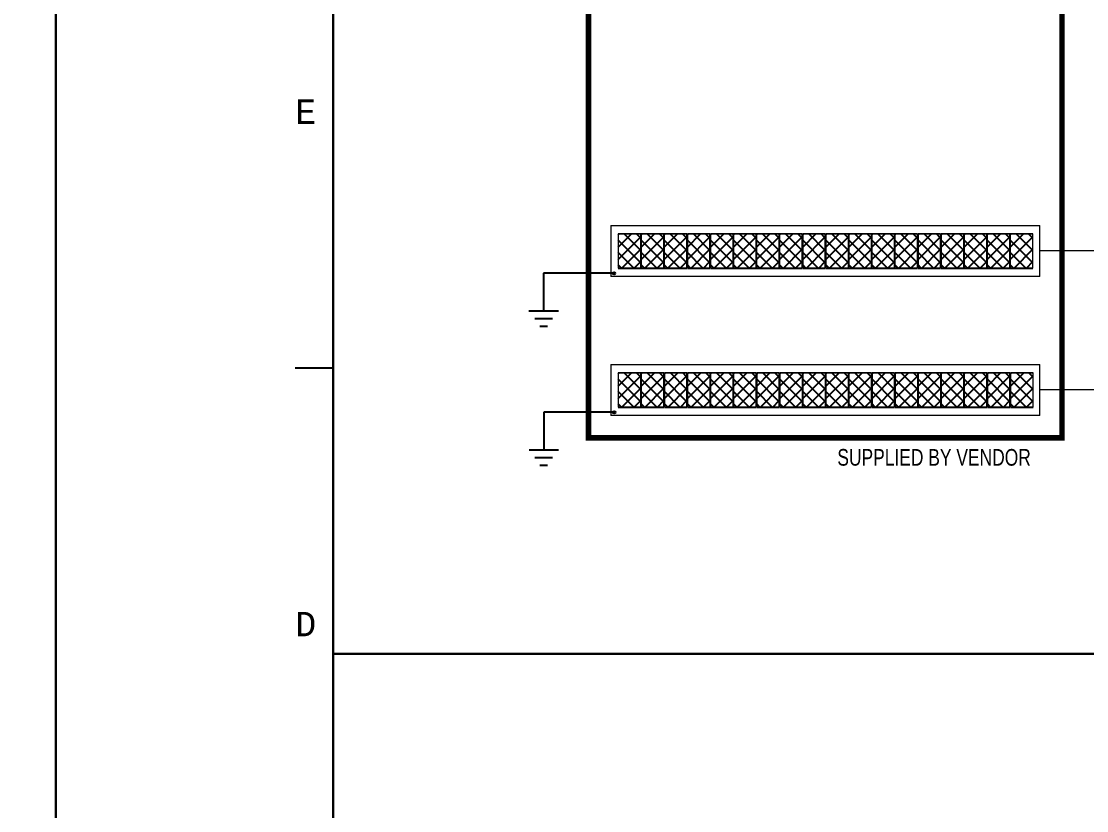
# Model space of a CAD drawing. Header units: feet. Extents: x 1 to 168002, y -59383 to 29717.
# Drawn here: x 83689 to 93295, y -14206 to -7095 of the extents above; entities that cross this region are included whole.
import ezdxf
from ezdxf.enums import TextEntityAlignment as Align

# ---------------------------------------------------------------- set-up
doc = ezdxf.new("R2010")
doc.units = ezdxf.units.FT
doc.header["$LTSCALE"] = 50
doc.header["$MEASUREMENT"] = 0
doc.linetypes.add('CONTINU', pattern=[0])
doc.linetypes.add('PHANTOMX2', pattern=[5, 2.5, -0.5, 0.5, -0.5, 0.5, -0.5])
doc.layers.get('0').update_dxf_attribs({"linetype": 'CONTINUOUS'})
doc.layers.add('Border', color=7, linetype='CONTINUOUS', lineweight=0)
doc.layers.add('치수선', color=7, linetype='CONTINUOUS', lineweight=20)
doc.layers.add('E-Text-1', color=2, linetype='CONTINUOUS')
doc.layers.add('TEXT', color=7, linetype='CONTINUOUS')
doc.styles.add('TB-1$0$MONOTXT', font='monotxt_.ttf')
doc.styles.add('돋움', font='')
doc.styles.get('돋움').set_extended_font_data('Dotum')

# ---------------------------------------------------------------- blocks, each defined once
blk = doc.blocks.new('FORMAT')
at = {"layer": 'Border', "color": 0, "linetype": 'Continuous', "lineweight": 25}
for p, q in [((2499.6, 28700), (2499.6, 1000)), ((2156.1, 19466.7), (2499.6, 19466.7))]:
    blk.add_line(p, q, dxfattribs=at)
blk.add_lwpolyline([(0, 0), (0, 29700), (42000, 29700), (42000, 0)], close=True, dxfattribs=at)
at = {"layer": 'Border', "color": 0, "linetype": 'Continuous', "lineweight": 25, "style": 'TB-1$0$MONOTXT'}
for s, p in [('E', (2156.1, 21775)), ('D', (2156.1, 17158.3))]:
    blk.add_text(s, height=220.2, dxfattribs=at).set_placement(p, align=Align.MIDDLE_LEFT)
blk = doc.blocks.new('TITLE')
at = {"xscale": 0.01, "yscale": 0.01, "zscale": 0.01}
blk.add_blockref('FORMAT', (0, 0), dxfattribs=at)

msp = doc.modelspace()

# ---------------------------------------------------------------- hatches: boundary and pattern name
at = {"lineweight": 20}
for points in [[(89044, -9364.5, 1), (89022.5, -9364.5, 1)], [(89045, -10616.9, 1), (89023.5, -10616.9, 1)]]:
    msp.add_hatch(color=256, dxfattribs=at).paths.add_polyline_path(points)

# ---------------------------------------------------------------- linework, layer by layer
for p, q in [((89003.3, -8933.7, 0.1), (92871.5, -8933.7, 0.1)), ((89003.3, -8933.7, 0.1), (89003.3, -9394.5, 0.1)), ((92871.5, -9394.5, 0.1), (92871.5, -8933.7, 0.1)), ((92871.5, -9394.5, 0.1), (89003.3, -9394.5, 0.1)), ((89004.2, -10186.1, 0.1), (92872.5, -10186.1, 0.1)), ((89004.2, -10186.1, 0.1), (89004.2, -10646.9, 0.1)), ((92872.5, -10646.9, 0.1), (92872.5, -10186.1, 0.1)), ((92872.5, -10646.9, 0.1), (89004.2, -10646.9, 0.1))]:
    msp.add_line(p, q, dxfattribs=at)
at = {"color": 2, "lineweight": 20}
for p, q in [((89070.2, -9009.1, 0.1), (89274, -9009.1, 0.1)), ((89278.2, -9009.1, 0.1), (89482, -9009.1, 0.1)), ((89486.1, -9009.1, 0.1), (89690, -9009.1, 0.1)), ((89694.1, -9009.1, 0.1), (89898, -9009.1, 0.1)), ((89902.1, -9009.1, 0.1), (90105.9, -9009.1, 0.1)), ((90110.1, -9009.1, 0.1), (90313.9, -9009.1, 0.1)), ((90318.1, -9009.1, 0.1), (90521.9, -9009.1, 0.1)), ((90526.1, -9009.1, 0.1), (90729.9, -9009.1, 0.1)), ((90734.1, -9009.1, 0.1), (90937.9, -9009.1, 0.1)), ((90942.1, -9009.1, 0.1), (91145.9, -9009.1, 0.1)), ((91150.1, -9009.1, 0.1), (91353.9, -9009.1, 0.1)), ((91358.1, -9009.1, 0.1), (91561.9, -9009.1, 0.1)), ((91566.1, -9009.1, 0.1), (91769.9, -9009.1, 0.1)), ((91774.1, -9009.1, 0.1), (91977.9, -9009.1, 0.1)), ((91982.1, -9009.1, 0.1), (92185.9, -9009.1, 0.1)), ((92190.1, -9009.1, 0.1), (92393.9, -9009.1, 0.1)), ((92398.1, -9009.1, 0.1), (92601.9, -9009.1, 0.1)), ((92606.1, -9009.1, 0.1), (92809.9, -9009.1, 0.1)), ((89071.1, -10261.6, 0.1), (89274.9, -10261.6, 0.1)), ((89279.1, -10261.6, 0.1), (89482.9, -10261.6, 0.1)), ((89487.1, -10261.6, 0.1), (89690.9, -10261.6, 0.1)), ((89695.1, -10261.6, 0.1), (89898.9, -10261.6, 0.1)), ((89903.1, -10261.6, 0.1), (90106.9, -10261.6, 0.1)), ((90111.1, -10261.6, 0.1), (90314.9, -10261.6, 0.1)), ((90319.1, -10261.6, 0.1), (90522.9, -10261.6, 0.1)), ((90527.1, -10261.6, 0.1), (90730.9, -10261.6, 0.1)), ((90735.1, -10261.6, 0.1), (90938.9, -10261.6, 0.1)), ((90943.1, -10261.6, 0.1), (91146.9, -10261.6, 0.1)), ((91151.1, -10261.6, 0.1), (91354.9, -10261.6, 0.1)), ((91359.1, -10261.6, 0.1), (91562.9, -10261.6, 0.1)), ((91567.1, -10261.6, 0.1), (91770.9, -10261.6, 0.1)), ((91775, -10261.6, 0.1), (91978.9, -10261.6, 0.1)), ((91983, -10261.6, 0.1), (92186.9, -10261.6, 0.1)), ((92191, -10261.6, 0.1), (92394.8, -10261.6, 0.1)), ((92399, -10261.6, 0.1), (92602.8, -10261.6, 0.1)), ((92607, -10261.6, 0.1), (92810.8, -10261.6, 0.1))]:
    msp.add_line(p, q, dxfattribs=at)
at = {"color": 1}
for p, q in [((89070.2, -9129.1, 0.1), (89190.1, -9009.1, 0.1)), ((89070.2, -9018.1, 0.1), (89079.1, -9009.1, 0.1)), ((89274, -9158.8, 0.1), (89124.3, -9009.1, 0.1)), ((89274, -9047.9, 0.1), (89235.2, -9009.1, 0.1)), ((89278.2, -9129.1, 0.1), (89398.1, -9009.1, 0.1)), ((89278.2, -9018.1, 0.1), (89287.1, -9009.1, 0.1)), ((89278.2, -9018.1, 0.1), (89287.1, -9009.1, 0.1)), ((89482, -9158.8, 0.1), (89332.3, -9009.1, 0.1)), ((89482, -9047.9, 0.1), (89443.2, -9009.1, 0.1)), ((89486.1, -9129.1, 0.1), (89606.1, -9009.1, 0.1)), ((89486.1, -9018.1, 0.1), (89495.1, -9009.1, 0.1)), ((89690, -9158.8, 0.1), (89540.3, -9009.1, 0.1)), ((89690, -9047.9, 0.1), (89651.2, -9009.1, 0.1)), ((89694.1, -9129.1, 0.1), (89814.1, -9009.1, 0.1)), ((89694.1, -9018.1, 0.1), (89703.1, -9009.1, 0.1)), ((89898, -9158.8, 0.1), (89748.3, -9009.1, 0.1)), ((89898, -9047.9, 0.1), (89859.2, -9009.1, 0.1)), ((89902.1, -9129.1, 0.1), (90022.1, -9009.1, 0.1)), ((89902.1, -9018.1, 0.1), (89911.1, -9009.1, 0.1)), ((90105.9, -9158.8, 0.1), (89956.3, -9009.1, 0.1)), ((90105.9, -9047.9, 0.1), (90067.2, -9009.1, 0.1)), ((90110.1, -9129.1, 0.1), (90230.1, -9009.1, 0.1)), ((90110.1, -9018.1, 0.1), (90119.1, -9009.1, 0.1)), ((90313.9, -9158.8, 0.1), (90164.2, -9009.1, 0.1)), ((90313.9, -9047.9, 0.1), (90275.2, -9009.1, 0.1)), ((90318.1, -9129.1, 0.1), (90438.1, -9009.1, 0.1)), ((90318.1, -9018.1, 0.1), (90327.1, -9009.1, 0.1)), ((90521.9, -9158.8, 0.1), (90372.2, -9009.1, 0.1)), ((90521.9, -9047.9, 0.1), (90483.2, -9009.1, 0.1)), ((90526.1, -9129.1, 0.1), (90646, -9009.1, 0.1)), ((90526.1, -9018.1, 0.1), (90535.1, -9009.1, 0.1)), ((90729.9, -9158.8, 0.1), (90580.2, -9009.1, 0.1)), ((90729.9, -9047.9, 0.1), (90691.2, -9009.1, 0.1)), ((90734.1, -9129.1, 0.1), (90854, -9009.1, 0.1)), ((90734.1, -9018.1, 0.1), (90743.1, -9009.1, 0.1)), ((90937.9, -9158.8, 0.1), (90788.2, -9009.1, 0.1)), ((90937.9, -9047.9, 0.1), (90899.2, -9009.1, 0.1)), ((90942.1, -9129.1, 0.1), (91062, -9009.1, 0.1)), ((90942.1, -9018.1, 0.1), (90951.1, -9009.1, 0.1)), ((91145.9, -9158.8, 0.1), (90996.2, -9009.1, 0.1)), ((91145.9, -9047.9, 0.1), (91107.2, -9009.1, 0.1)), ((91150.1, -9129.1, 0.1), (91270, -9009.1, 0.1)), ((91150.1, -9018.1, 0.1), (91159.1, -9009.1, 0.1)), ((91353.9, -9158.8, 0.1), (91204.2, -9009.1, 0.1)), ((91353.9, -9047.9, 0.1), (91315.2, -9009.1, 0.1)), ((91358.1, -9129.1, 0.1), (91478, -9009.1, 0.1)), ((91358.1, -9018.1, 0.1), (91367.1, -9009.1, 0.1)), ((91561.9, -9158.8, 0.1), (91412.2, -9009.1, 0.1)), ((91561.9, -9047.9, 0.1), (91523.2, -9009.1, 0.1)), ((91566.1, -9129.1, 0.1), (91686, -9009.1, 0.1)), ((91566.1, -9018.1, 0.1), (91575.1, -9009.1, 0.1)), ((91769.9, -9158.8, 0.1), (91620.2, -9009.1, 0.1)), ((91769.9, -9047.9, 0.1), (91731.2, -9009.1, 0.1)), ((91774.1, -9129.1, 0.1), (91894, -9009.1, 0.1)), ((91774.1, -9018.1, 0.1), (91783, -9009.1, 0.1)), ((91977.9, -9158.8, 0.1), (91828.2, -9009.1, 0.1)), ((91977.9, -9047.9, 0.1), (91939.2, -9009.1, 0.1)), ((91982.1, -9129.1, 0.1), (92102, -9009.1, 0.1)), ((91982.1, -9018.1, 0.1), (91991, -9009.1, 0.1)), ((92185.9, -9158.8, 0.1), (92036.2, -9009.1, 0.1)), ((92185.9, -9047.9, 0.1), (92147.2, -9009.1, 0.1)), ((92190.1, -9129.1, 0.1), (92310, -9009.1, 0.1)), ((92190.1, -9018.1, 0.1), (92199, -9009.1, 0.1)), ((92393.9, -9158.8, 0.1), (92244.2, -9009.1, 0.1)), ((92393.9, -9047.9, 0.1), (92355.2, -9009.1, 0.1)), ((92398.1, -9129.1, 0.1), (92518, -9009.1, 0.1)), ((92398.1, -9018.1, 0.1), (92407, -9009.1, 0.1)), ((92601.9, -9158.8, 0.1), (92452.2, -9009.1, 0.1)), ((92601.9, -9047.9, 0.1), (92563.2, -9009.1, 0.1)), ((92606.1, -9129.1, 0.1), (92726, -9009.1, 0.1)), ((92606.1, -9018.1, 0.1), (92615, -9009.1, 0.1)), ((92809.9, -9158.8, 0.1), (92660.2, -9009.1, 0.1)), ((92809.9, -9047.9, 0.1), (92771.2, -9009.1, 0.1)), ((89070.2, -9240, 0.1), (89274, -9036.2, 0.1)), ((89274, -9269.8, 0.1), (89070.2, -9066, 0.1)), ((89278.2, -9240, 0.1), (89482, -9036.2, 0.1)), ((89482, -9269.8, 0.1), (89278.2, -9066, 0.1)), ((89486.1, -9240, 0.1), (89690, -9036.2, 0.1)), ((89690, -9269.8, 0.1), (89486.1, -9066, 0.1)), ((89694.1, -9240, 0.1), (89898, -9036.2, 0.1)), ((89898, -9269.8, 0.1), (89694.1, -9066, 0.1)), ((89902.1, -9240, 0.1), (90105.9, -9036.2, 0.1)), ((90105.9, -9269.8, 0.1), (89902.1, -9066, 0.1)), ((90110.1, -9240, 0.1), (90313.9, -9036.2, 0.1)), ((90313.9, -9269.8, 0.1), (90110.1, -9066, 0.1)), ((90318.1, -9240, 0.1), (90521.9, -9036.2, 0.1)), ((90521.9, -9269.8, 0.1), (90318.1, -9066, 0.1)), ((90526.1, -9240, 0.1), (90729.9, -9036.2, 0.1)), ((90729.9, -9269.8, 0.1), (90526.1, -9066, 0.1)), ((90734.1, -9240, 0.1), (90937.9, -9036.2, 0.1)), ((90937.9, -9269.8, 0.1), (90734.1, -9066, 0.1)), ((90942.1, -9240, 0.1), (91145.9, -9036.2, 0.1)), ((91145.9, -9269.8, 0.1), (90942.1, -9066, 0.1)), ((91150.1, -9240, 0.1), (91353.9, -9036.2, 0.1)), ((91353.9, -9269.8, 0.1), (91150.1, -9066, 0.1)), ((91358.1, -9240, 0.1), (91561.9, -9036.2, 0.1)), ((91561.9, -9269.8, 0.1), (91358.1, -9066, 0.1)), ((91566.1, -9240, 0.1), (91769.9, -9036.2, 0.1)), ((91769.9, -9269.8, 0.1), (91566.1, -9066, 0.1)), ((91774.1, -9240, 0.1), (91977.9, -9036.2, 0.1)), ((91977.9, -9269.8, 0.1), (91774.1, -9066, 0.1)), ((91982.1, -9240, 0.1), (92185.9, -9036.2, 0.1)), ((92185.9, -9269.8, 0.1), (91982.1, -9066, 0.1)), ((92190.1, -9240, 0.1), (92393.9, -9036.2, 0.1)), ((92393.9, -9269.8, 0.1), (92190.1, -9066, 0.1)), ((92398.1, -9240, 0.1), (92601.9, -9036.2, 0.1)), ((92601.9, -9269.8, 0.1), (92398.1, -9066, 0.1)), ((92606.1, -9240, 0.1), (92809.9, -9036.2, 0.1)), ((92809.9, -9269.8, 0.1), (92606.1, -9066, 0.1)), ((89210.8, -9317.6, 0.1), (89070.2, -9177, 0.1)), ((89103.6, -9317.6, 0.1), (89274, -9147.2, 0.1)), ((89418.8, -9317.6, 0.1), (89278.2, -9177, 0.1)), ((89311.6, -9317.6, 0.1), (89482, -9147.2, 0.1)), ((89626.8, -9317.6, 0.1), (89486.1, -9177, 0.1)), ((89519.6, -9317.6, 0.1), (89690, -9147.2, 0.1)), ((89834.8, -9317.6, 0.1), (89694.1, -9177, 0.1)), ((89727.6, -9317.6, 0.1), (89898, -9147.2, 0.1)), ((90042.7, -9317.6, 0.1), (89902.1, -9177, 0.1)), ((89935.6, -9317.6, 0.1), (90105.9, -9147.2, 0.1)), ((90250.7, -9317.6, 0.1), (90110.1, -9177, 0.1)), ((90143.6, -9317.6, 0.1), (90313.9, -9147.2, 0.1)), ((90458.7, -9317.6, 0.1), (90318.1, -9177, 0.1)), ((90351.6, -9317.6, 0.1), (90521.9, -9147.2, 0.1)), ((90666.7, -9317.6, 0.1), (90526.1, -9177, 0.1)), ((90559.6, -9317.6, 0.1), (90729.9, -9147.2, 0.1)), ((90874.7, -9317.6, 0.1), (90734.1, -9177, 0.1)), ((90767.6, -9317.6, 0.1), (90937.9, -9147.2, 0.1)), ((91082.7, -9317.6, 0.1), (90942.1, -9177, 0.1)), ((90975.5, -9317.6, 0.1), (91145.9, -9147.2, 0.1)), ((91290.7, -9317.6, 0.1), (91150.1, -9177, 0.1)), ((91183.5, -9317.6, 0.1), (91353.9, -9147.2, 0.1)), ((91498.7, -9317.6, 0.1), (91358.1, -9177, 0.1)), ((91391.5, -9317.6, 0.1), (91561.9, -9147.2, 0.1)), ((91706.7, -9317.6, 0.1), (91566.1, -9177, 0.1)), ((91599.5, -9317.6, 0.1), (91769.9, -9147.2, 0.1)), ((91914.7, -9317.6, 0.1), (91774.1, -9177, 0.1)), ((91807.5, -9317.6, 0.1), (91977.9, -9147.2, 0.1)), ((92122.7, -9317.6, 0.1), (91982.1, -9177, 0.1)), ((92015.5, -9317.6, 0.1), (92185.9, -9147.2, 0.1)), ((92330.7, -9317.6, 0.1), (92190.1, -9177, 0.1)), ((92223.5, -9317.6, 0.1), (92393.9, -9147.2, 0.1)), ((92538.7, -9317.6, 0.1), (92398.1, -9177, 0.1)), ((92431.5, -9317.6, 0.1), (92601.9, -9147.2, 0.1)), ((92746.7, -9317.6, 0.1), (92606.1, -9177, 0.1)), ((92639.5, -9317.6, 0.1), (92809.9, -9147.2, 0.1)), ((89099.8, -9317.6, 0.1), (89070.2, -9287.9, 0.1)), ((89214.6, -9317.6, 0.1), (89274, -9258.2, 0.1)), ((89307.8, -9317.6, 0.1), (89278.2, -9287.9, 0.1)), ((89422.6, -9317.6, 0.1), (89482, -9258.2, 0.1)), ((89515.8, -9317.6, 0.1), (89486.1, -9287.9, 0.1)), ((89630.6, -9317.6, 0.1), (89690, -9258.2, 0.1)), ((89723.8, -9317.6, 0.1), (89694.1, -9287.9, 0.1)), ((89838.5, -9317.6, 0.1), (89898, -9258.2, 0.1)), ((89931.8, -9317.6, 0.1), (89902.1, -9287.9, 0.1)), ((90046.5, -9317.6, 0.1), (90105.9, -9258.2, 0.1)), ((90139.8, -9317.6, 0.1), (90110.1, -9287.9, 0.1)), ((90254.5, -9317.6, 0.1), (90313.9, -9258.2, 0.1)), ((90347.8, -9317.6, 0.1), (90318.1, -9287.9, 0.1)), ((90462.5, -9317.6, 0.1), (90521.9, -9258.2, 0.1)), ((90555.8, -9317.6, 0.1), (90526.1, -9287.9, 0.1)), ((90670.5, -9317.6, 0.1), (90729.9, -9258.2, 0.1)), ((90763.8, -9317.6, 0.1), (90734.1, -9287.9, 0.1)), ((90878.5, -9317.6, 0.1), (90937.9, -9258.2, 0.1)), ((90971.7, -9317.6, 0.1), (90942.1, -9287.9, 0.1)), ((91086.5, -9317.6, 0.1), (91145.9, -9258.2, 0.1)), ((91179.7, -9317.6, 0.1), (91150.1, -9287.9, 0.1)), ((91294.5, -9317.6, 0.1), (91353.9, -9258.2, 0.1)), ((91387.7, -9317.6, 0.1), (91358.1, -9287.9, 0.1)), ((91502.5, -9317.6, 0.1), (91561.9, -9258.2, 0.1)), ((91595.7, -9317.6, 0.1), (91566.1, -9287.9, 0.1)), ((91710.5, -9317.6, 0.1), (91769.9, -9258.2, 0.1)), ((91803.7, -9317.6, 0.1), (91774.1, -9287.9, 0.1)), ((91918.5, -9317.6, 0.1), (91977.9, -9258.2, 0.1)), ((92011.7, -9317.6, 0.1), (91982.1, -9287.9, 0.1)), ((92126.5, -9317.6, 0.1), (92185.9, -9258.2, 0.1)), ((92219.7, -9317.6, 0.1), (92190.1, -9287.9, 0.1)), ((92334.5, -9317.6, 0.1), (92393.9, -9258.2, 0.1)), ((92427.7, -9317.6, 0.1), (92398.1, -9287.9, 0.1)), ((92542.5, -9317.6, 0.1), (92601.9, -9258.2, 0.1)), ((92635.7, -9317.6, 0.1), (92606.1, -9287.9, 0.1)), ((92750.5, -9317.6, 0.1), (92809.9, -9258.2, 0.1)), ((89071.1, -10381.5, 0.1), (89191, -10261.6, 0.1)), ((89071.1, -10270.6, 0.1), (89080.1, -10261.6, 0.1)), ((89274.9, -10411.3, 0.1), (89125.2, -10261.6, 0.1)), ((89274.9, -10300.3, 0.1), (89236.2, -10261.6, 0.1)), ((89279.1, -10381.5, 0.1), (89399, -10261.6, 0.1)), ((89279.1, -10270.6, 0.1), (89288.1, -10261.6, 0.1)), ((89279.1, -10270.6, 0.1), (89288.1, -10261.6, 0.1)), ((89482.9, -10411.3, 0.1), (89333.2, -10261.6, 0.1)), ((89482.9, -10300.3, 0.1), (89444.2, -10261.6, 0.1)), ((89487.1, -10381.5, 0.1), (89607, -10261.6, 0.1)), ((89487.1, -10270.6, 0.1), (89496.1, -10261.6, 0.1)), ((89690.9, -10411.3, 0.1), (89541.2, -10261.6, 0.1)), ((89690.9, -10300.3, 0.1), (89652.2, -10261.6, 0.1)), ((89695.1, -10381.5, 0.1), (89815, -10261.6, 0.1)), ((89695.1, -10270.6, 0.1), (89704.1, -10261.6, 0.1)), ((89898.9, -10411.3, 0.1), (89749.2, -10261.6, 0.1)), ((89898.9, -10300.3, 0.1), (89860.2, -10261.6, 0.1)), ((89903.1, -10381.5, 0.1), (90023, -10261.6, 0.1)), ((89903.1, -10270.6, 0.1), (89912, -10261.6, 0.1)), ((90106.9, -10411.3, 0.1), (89957.2, -10261.6, 0.1)), ((90106.9, -10300.3, 0.1), (90068.2, -10261.6, 0.1)), ((90111.1, -10381.5, 0.1), (90231, -10261.6, 0.1)), ((90111.1, -10270.6, 0.1), (90120, -10261.6, 0.1)), ((90314.9, -10411.3, 0.1), (90165.2, -10261.6, 0.1)), ((90314.9, -10300.3, 0.1), (90276.2, -10261.6, 0.1)), ((90319.1, -10381.5, 0.1), (90439, -10261.6, 0.1)), ((90319.1, -10270.6, 0.1), (90328, -10261.6, 0.1)), ((90522.9, -10411.3, 0.1), (90373.2, -10261.6, 0.1)), ((90522.9, -10300.3, 0.1), (90484.2, -10261.6, 0.1)), ((90527.1, -10381.5, 0.1), (90647, -10261.6, 0.1)), ((90527.1, -10270.6, 0.1), (90536, -10261.6, 0.1)), ((90730.9, -10411.3, 0.1), (90581.2, -10261.6, 0.1)), ((90730.9, -10300.3, 0.1), (90692.2, -10261.6, 0.1)), ((90735.1, -10381.5, 0.1), (90855, -10261.6, 0.1)), ((90735.1, -10270.6, 0.1), (90744, -10261.6, 0.1)), ((90938.9, -10411.3, 0.1), (90789.2, -10261.6, 0.1)), ((90938.9, -10300.3, 0.1), (90900.2, -10261.6, 0.1)), ((90943.1, -10381.5, 0.1), (91063, -10261.6, 0.1)), ((90943.1, -10270.6, 0.1), (90952, -10261.6, 0.1)), ((91146.9, -10411.3, 0.1), (90997.2, -10261.6, 0.1)), ((91146.9, -10300.3, 0.1), (91108.2, -10261.6, 0.1)), ((91151.1, -10381.5, 0.1), (91271, -10261.6, 0.1)), ((91151.1, -10270.6, 0.1), (91160, -10261.6, 0.1)), ((91354.9, -10411.3, 0.1), (91205.2, -10261.6, 0.1)), ((91354.9, -10300.3, 0.1), (91316.2, -10261.6, 0.1)), ((91359.1, -10381.5, 0.1), (91479, -10261.6, 0.1)), ((91359.1, -10270.6, 0.1), (91368, -10261.6, 0.1)), ((91562.9, -10411.3, 0.1), (91413.2, -10261.6, 0.1)), ((91562.9, -10300.3, 0.1), (91524.1, -10261.6, 0.1)), ((91567.1, -10381.5, 0.1), (91687, -10261.6, 0.1)), ((91567.1, -10270.6, 0.1), (91576, -10261.6, 0.1)), ((91770.9, -10411.3, 0.1), (91621.2, -10261.6, 0.1)), ((91770.9, -10300.3, 0.1), (91732.1, -10261.6, 0.1)), ((91775, -10381.5, 0.1), (91895, -10261.6, 0.1)), ((91775, -10270.6, 0.1), (91784, -10261.6, 0.1)), ((91978.9, -10411.3, 0.1), (91829.2, -10261.6, 0.1)), ((91978.9, -10300.3, 0.1), (91940.1, -10261.6, 0.1)), ((91983, -10381.5, 0.1), (92103, -10261.6, 0.1)), ((91983, -10270.6, 0.1), (91992, -10261.6, 0.1)), ((92186.9, -10411.3, 0.1), (92037.2, -10261.6, 0.1)), ((92186.9, -10300.3, 0.1), (92148.1, -10261.6, 0.1)), ((92191, -10381.5, 0.1), (92311, -10261.6, 0.1)), ((92191, -10270.6, 0.1), (92200, -10261.6, 0.1)), ((92394.8, -10411.3, 0.1), (92245.2, -10261.6, 0.1)), ((92394.8, -10300.3, 0.1), (92356.1, -10261.6, 0.1)), ((92399, -10381.5, 0.1), (92519, -10261.6, 0.1)), ((92399, -10270.6, 0.1), (92408, -10261.6, 0.1)), ((92602.8, -10411.3, 0.1), (92453.2, -10261.6, 0.1)), ((92602.8, -10300.3, 0.1), (92564.1, -10261.6, 0.1)), ((92607, -10381.5, 0.1), (92727, -10261.6, 0.1)), ((92607, -10270.6, 0.1), (92616, -10261.6, 0.1)), ((92810.8, -10411.3, 0.1), (92661.1, -10261.6, 0.1)), ((92810.8, -10300.3, 0.1), (92772.1, -10261.6, 0.1)), ((89071.1, -10492.5, 0.1), (89274.9, -10288.7, 0.1)), ((89274.9, -10522.3, 0.1), (89071.1, -10318.5, 0.1)), ((89279.1, -10492.5, 0.1), (89482.9, -10288.7, 0.1)), ((89482.9, -10522.3, 0.1), (89279.1, -10318.5, 0.1)), ((89487.1, -10492.5, 0.1), (89690.9, -10288.7, 0.1)), ((89690.9, -10522.3, 0.1), (89487.1, -10318.5, 0.1)), ((89695.1, -10492.5, 0.1), (89898.9, -10288.7, 0.1)), ((89898.9, -10522.3, 0.1), (89695.1, -10318.5, 0.1)), ((89903.1, -10492.5, 0.1), (90106.9, -10288.7, 0.1)), ((90106.9, -10522.3, 0.1), (89903.1, -10318.5, 0.1)), ((90111.1, -10492.5, 0.1), (90314.9, -10288.7, 0.1)), ((90314.9, -10522.3, 0.1), (90111.1, -10318.5, 0.1)), ((90319.1, -10492.5, 0.1), (90522.9, -10288.7, 0.1)), ((90522.9, -10522.3, 0.1), (90319.1, -10318.5, 0.1)), ((90527.1, -10492.5, 0.1), (90730.9, -10288.7, 0.1)), ((90730.9, -10522.3, 0.1), (90527.1, -10318.5, 0.1)), ((90735.1, -10492.5, 0.1), (90938.9, -10288.7, 0.1)), ((90938.9, -10522.3, 0.1), (90735.1, -10318.5, 0.1)), ((90943.1, -10492.5, 0.1), (91146.9, -10288.7, 0.1)), ((91146.9, -10522.3, 0.1), (90943.1, -10318.5, 0.1)), ((91151.1, -10492.5, 0.1), (91354.9, -10288.7, 0.1)), ((91354.9, -10522.3, 0.1), (91151.1, -10318.5, 0.1)), ((91359.1, -10492.5, 0.1), (91562.9, -10288.7, 0.1)), ((91562.9, -10522.3, 0.1), (91359.1, -10318.5, 0.1)), ((91567.1, -10492.5, 0.1), (91770.9, -10288.7, 0.1)), ((91770.9, -10522.3, 0.1), (91567.1, -10318.5, 0.1)), ((91775, -10492.5, 0.1), (91978.9, -10288.7, 0.1)), ((91978.9, -10522.3, 0.1), (91775, -10318.5, 0.1)), ((91983, -10492.5, 0.1), (92186.9, -10288.7, 0.1)), ((92186.9, -10522.3, 0.1), (91983, -10318.5, 0.1)), ((92191, -10492.5, 0.1), (92394.8, -10288.7, 0.1)), ((92394.8, -10522.3, 0.1), (92191, -10318.5, 0.1)), ((92399, -10492.5, 0.1), (92602.8, -10288.7, 0.1)), ((92602.8, -10522.3, 0.1), (92399, -10318.5, 0.1)), ((92607, -10492.5, 0.1), (92810.8, -10288.7, 0.1)), ((92810.8, -10522.3, 0.1), (92607, -10318.5, 0.1)), ((89211.7, -10570, 0.1), (89071.1, -10429.4, 0.1)), ((89104.6, -10570, 0.1), (89274.9, -10399.7, 0.1)), ((89419.7, -10570, 0.1), (89279.1, -10429.4, 0.1)), ((89312.5, -10570, 0.1), (89482.9, -10399.7, 0.1)), ((89627.7, -10570, 0.1), (89487.1, -10429.4, 0.1)), ((89520.5, -10570, 0.1), (89690.9, -10399.7, 0.1)), ((89835.7, -10570, 0.1), (89695.1, -10429.4, 0.1)), ((89728.5, -10570, 0.1), (89898.9, -10399.7, 0.1)), ((90043.7, -10570, 0.1), (89903.1, -10429.4, 0.1)), ((89936.5, -10570, 0.1), (90106.9, -10399.7, 0.1)), ((90251.7, -10570, 0.1), (90111.1, -10429.4, 0.1)), ((90144.5, -10570, 0.1), (90314.9, -10399.7, 0.1)), ((90459.7, -10570, 0.1), (90319.1, -10429.4, 0.1)), ((90352.5, -10570, 0.1), (90522.9, -10399.7, 0.1)), ((90667.7, -10570, 0.1), (90527.1, -10429.4, 0.1)), ((90560.5, -10570, 0.1), (90730.9, -10399.7, 0.1)), ((90875.7, -10570, 0.1), (90735.1, -10429.4, 0.1)), ((90768.5, -10570, 0.1), (90938.9, -10399.7, 0.1)), ((91083.7, -10570, 0.1), (90943.1, -10429.4, 0.1)), ((90976.5, -10570, 0.1), (91146.9, -10399.7, 0.1)), ((91291.7, -10570, 0.1), (91151.1, -10429.4, 0.1)), ((91184.5, -10570, 0.1), (91354.9, -10399.7, 0.1)), ((91499.7, -10570, 0.1), (91359.1, -10429.4, 0.1)), ((91392.5, -10570, 0.1), (91562.9, -10399.7, 0.1)), ((91707.7, -10570, 0.1), (91567.1, -10429.4, 0.1)), ((91600.5, -10570, 0.1), (91770.9, -10399.7, 0.1)), ((91915.7, -10570, 0.1), (91775, -10429.4, 0.1)), ((91808.5, -10570, 0.1), (91978.9, -10399.7, 0.1)), ((92123.7, -10570, 0.1), (91983, -10429.4, 0.1)), ((92016.5, -10570, 0.1), (92186.9, -10399.7, 0.1)), ((92331.6, -10570, 0.1), (92191, -10429.4, 0.1)), ((92224.5, -10570, 0.1), (92394.8, -10399.7, 0.1)), ((92539.6, -10570, 0.1), (92399, -10429.4, 0.1)), ((92432.5, -10570, 0.1), (92602.8, -10399.7, 0.1)), ((92747.6, -10570, 0.1), (92607, -10429.4, 0.1)), ((92640.5, -10570, 0.1), (92810.8, -10399.7, 0.1)), ((89100.8, -10570, 0.1), (89071.1, -10540.4, 0.1)), ((89215.5, -10570, 0.1), (89274.9, -10510.6, 0.1)), ((89308.7, -10570, 0.1), (89279.1, -10540.4, 0.1)), ((89423.5, -10570, 0.1), (89482.9, -10510.6, 0.1)), ((89516.7, -10570, 0.1), (89487.1, -10540.4, 0.1)), ((89631.5, -10570, 0.1), (89690.9, -10510.6, 0.1)), ((89724.7, -10570, 0.1), (89695.1, -10540.4, 0.1)), ((89839.5, -10570, 0.1), (89898.9, -10510.6, 0.1)), ((89932.7, -10570, 0.1), (89903.1, -10540.4, 0.1)), ((90047.5, -10570, 0.1), (90106.9, -10510.6, 0.1)), ((90140.7, -10570, 0.1), (90111.1, -10540.4, 0.1)), ((90255.5, -10570, 0.1), (90314.9, -10510.6, 0.1)), ((90348.7, -10570, 0.1), (90319.1, -10540.4, 0.1)), ((90463.5, -10570, 0.1), (90522.9, -10510.6, 0.1)), ((90556.7, -10570, 0.1), (90527.1, -10540.4, 0.1)), ((90671.5, -10570, 0.1), (90730.9, -10510.6, 0.1)), ((90764.7, -10570, 0.1), (90735.1, -10540.4, 0.1)), ((90879.5, -10570, 0.1), (90938.9, -10510.6, 0.1)), ((90972.7, -10570, 0.1), (90943.1, -10540.4, 0.1)), ((91087.5, -10570, 0.1), (91146.9, -10510.6, 0.1)), ((91180.7, -10570, 0.1), (91151.1, -10540.4, 0.1)), ((91295.5, -10570, 0.1), (91354.9, -10510.6, 0.1)), ((91388.7, -10570, 0.1), (91359.1, -10540.4, 0.1)), ((91503.5, -10570, 0.1), (91562.9, -10510.6, 0.1)), ((91596.7, -10570, 0.1), (91567.1, -10540.4, 0.1)), ((91711.5, -10570, 0.1), (91770.9, -10510.6, 0.1)), ((91804.7, -10570, 0.1), (91775, -10540.4, 0.1)), ((91919.5, -10570, 0.1), (91978.9, -10510.6, 0.1)), ((92012.7, -10570, 0.1), (91983, -10540.4, 0.1)), ((92127.4, -10570, 0.1), (92186.9, -10510.6, 0.1)), ((92220.7, -10570, 0.1), (92191, -10540.4, 0.1)), ((92335.4, -10570, 0.1), (92394.8, -10510.6, 0.1)), ((92428.7, -10570, 0.1), (92399, -10540.4, 0.1)), ((92543.4, -10570, 0.1), (92602.8, -10510.6, 0.1)), ((92636.7, -10570, 0.1), (92607, -10540.4, 0.1)), ((92751.4, -10570, 0.1), (92810.8, -10510.6, 0.1))]:
    msp.add_line(p, q, dxfattribs=at)
at = {"color": 2}
for p, q in [((89070.2, -9317.6, 0.1), (89274, -9317.6, 0.1)), ((89278.2, -9317.6, 0.1), (89482, -9317.6, 0.1)), ((89486.1, -9317.6, 0.1), (89690, -9317.6, 0.1)), ((89694.1, -9317.6, 0.1), (89898, -9317.6, 0.1)), ((89902.1, -9317.6, 0.1), (90105.9, -9317.6, 0.1)), ((90110.1, -9317.6, 0.1), (90313.9, -9317.6, 0.1)), ((90318.1, -9317.6, 0.1), (90521.9, -9317.6, 0.1)), ((90526.1, -9317.6, 0.1), (90729.9, -9317.6, 0.1)), ((90734.1, -9317.6, 0.1), (90937.9, -9317.6, 0.1)), ((90942.1, -9317.6, 0.1), (91145.9, -9317.6, 0.1)), ((91150.1, -9317.6, 0.1), (91353.9, -9317.6, 0.1)), ((91358.1, -9317.6, 0.1), (91561.9, -9317.6, 0.1)), ((91566.1, -9317.6, 0.1), (91769.9, -9317.6, 0.1)), ((91774.1, -9317.6, 0.1), (91977.9, -9317.6, 0.1)), ((91982.1, -9317.6, 0.1), (92185.9, -9317.6, 0.1)), ((92190.1, -9317.6, 0.1), (92393.9, -9317.6, 0.1)), ((92398.1, -9317.6, 0.1), (92601.9, -9317.6, 0.1)), ((92606.1, -9317.6, 0.1), (92809.9, -9317.6, 0.1)), ((89071.1, -10570, 0.1), (89274.9, -10570, 0.1)), ((89279.1, -10570, 0.1), (89482.9, -10570, 0.1)), ((89487.1, -10570, 0.1), (89690.9, -10570, 0.1)), ((89695.1, -10570, 0.1), (89898.9, -10570, 0.1)), ((89903.1, -10570, 0.1), (90106.9, -10570, 0.1)), ((90111.1, -10570, 0.1), (90314.9, -10570, 0.1)), ((90319.1, -10570, 0.1), (90522.9, -10570, 0.1)), ((90527.1, -10570, 0.1), (90730.9, -10570, 0.1)), ((90735.1, -10570, 0.1), (90938.9, -10570, 0.1)), ((90943.1, -10570, 0.1), (91146.9, -10570, 0.1)), ((91151.1, -10570, 0.1), (91354.9, -10570, 0.1)), ((91359.1, -10570, 0.1), (91562.9, -10570, 0.1)), ((91567.1, -10570, 0.1), (91770.9, -10570, 0.1)), ((91775, -10570, 0.1), (91978.9, -10570, 0.1)), ((91983, -10570, 0.1), (92186.9, -10570, 0.1)), ((92191, -10570, 0.1), (92394.8, -10570, 0.1)), ((92399, -10570, 0.1), (92602.8, -10570, 0.1)), ((92607, -10570, 0.1), (92810.8, -10570, 0.1))]:
    msp.add_line(p, q, dxfattribs=at)
at = {"ltscale": 100, "elevation": 0.1}
for points in [[(117001.5, -12794), (86501, -12794), (86501, -983.3), (117001.5, -983.3)], [(86501, -12794), (117001.5, -12794), (117001.5, -26053.5), (86501, -26053.5)]]:
    msp.add_lwpolyline(points, close=True, dxfattribs=at)
at = {"color": 6, "linetype": 'PHANTOMX2', "ltscale": 0.3, "const_width": 50, "elevation": 0.1}
msp.add_lwpolyline([(88802.8, -3800.2), (93072.5, -3800.2), (93072.5, -10846.9), (88802.8, -10846.9)], close=True, dxfattribs=at)
at = {"color": 2, "lineweight": 20, "elevation": 0.1}
for points in [[(89274, -9009.1), (89070.2, -9009.1), (89070.2, -9317.6), (89274, -9317.6)], [(89482, -9009.1), (89278.2, -9009.1), (89278.2, -9317.6), (89482, -9317.6)], [(89690, -9009.1), (89486.1, -9009.1), (89486.1, -9317.6), (89690, -9317.6)], [(89898, -9009.1), (89694.1, -9009.1), (89694.1, -9317.6), (89898, -9317.6)], [(90105.9, -9009.1), (89902.1, -9009.1), (89902.1, -9317.6), (90105.9, -9317.6)], [(90313.9, -9009.1), (90110.1, -9009.1), (90110.1, -9317.6), (90313.9, -9317.6)], [(90521.9, -9009.1), (90318.1, -9009.1), (90318.1, -9317.6), (90521.9, -9317.6)], [(90729.9, -9009.1), (90526.1, -9009.1), (90526.1, -9317.6), (90729.9, -9317.6)], [(90937.9, -9009.1), (90734.1, -9009.1), (90734.1, -9317.6), (90937.9, -9317.6)], [(91145.9, -9009.1), (90942.1, -9009.1), (90942.1, -9317.6), (91145.9, -9317.6)], [(91353.9, -9009.1), (91150.1, -9009.1), (91150.1, -9317.6), (91353.9, -9317.6)], [(91561.9, -9009.1), (91358.1, -9009.1), (91358.1, -9317.6), (91561.9, -9317.6)], [(91769.9, -9009.1), (91566.1, -9009.1), (91566.1, -9317.6), (91769.9, -9317.6)], [(91977.9, -9009.1), (91774.1, -9009.1), (91774.1, -9317.6), (91977.9, -9317.6)], [(92185.9, -9009.1), (91982.1, -9009.1), (91982.1, -9317.6), (92185.9, -9317.6)], [(92393.9, -9009.1), (92190.1, -9009.1), (92190.1, -9317.6), (92393.9, -9317.6)], [(92601.9, -9009.1), (92398.1, -9009.1), (92398.1, -9317.6), (92601.9, -9317.6)], [(92809.9, -9009.1), (92606.1, -9009.1), (92606.1, -9317.6), (92809.9, -9317.6)], [(89274.9, -10261.6), (89071.1, -10261.6), (89071.1, -10570), (89274.9, -10570)], [(89482.9, -10261.6), (89279.1, -10261.6), (89279.1, -10570), (89482.9, -10570)], [(89690.9, -10261.6), (89487.1, -10261.6), (89487.1, -10570), (89690.9, -10570)], [(89898.9, -10261.6), (89695.1, -10261.6), (89695.1, -10570), (89898.9, -10570)], [(90106.9, -10261.6), (89903.1, -10261.6), (89903.1, -10570), (90106.9, -10570)], [(90314.9, -10261.6), (90111.1, -10261.6), (90111.1, -10570), (90314.9, -10570)], [(90522.9, -10261.6), (90319.1, -10261.6), (90319.1, -10570), (90522.9, -10570)], [(90730.9, -10261.6), (90527.1, -10261.6), (90527.1, -10570), (90730.9, -10570)], [(90938.9, -10261.6), (90735.1, -10261.6), (90735.1, -10570), (90938.9, -10570)], [(91146.9, -10261.6), (90943.1, -10261.6), (90943.1, -10570), (91146.9, -10570)], [(91354.9, -10261.6), (91151.1, -10261.6), (91151.1, -10570), (91354.9, -10570)], [(91562.9, -10261.6), (91359.1, -10261.6), (91359.1, -10570), (91562.9, -10570)], [(91770.9, -10261.6), (91567.1, -10261.6), (91567.1, -10570), (91770.9, -10570)], [(91978.9, -10261.6), (91775, -10261.6), (91775, -10570), (91978.9, -10570)], [(92186.9, -10261.6), (91983, -10261.6), (91983, -10570), (92186.9, -10570)], [(92394.8, -10261.6), (92191, -10261.6), (92191, -10570), (92394.8, -10570)], [(92602.8, -10261.6), (92399, -10261.6), (92399, -10570), (92602.8, -10570)], [(92810.8, -10261.6), (92607, -10261.6), (92607, -10570), (92810.8, -10570)]]:
    msp.add_lwpolyline(points, close=True, dxfattribs=at)
at = {"color": 7, "linetype": 'Continuous'}
for centre in [(89033.3, -9364.5, 0.1), (89033.3, -9364.5, 0.1), (89034.2, -10617, 0.1), (89034.2, -10616.9, 0.1)]:
    msp.add_circle(centre, 10.8, dxfattribs=at)
at = {"layer": 'TEXT', "color": 3}
for p, q in [((88398.5, -9364.5, 0.1), (88398.5, -9704.3, 0.1)), ((88398.5, -9364.5, 0.1), (88398.5, -9704.3, 0.1)), ((89033.3, -9364.5, 0.1), (88398.5, -9364.5, 0.1)), ((89033.3, -9364.5, 0.1), (88398.5, -9364.5, 0.1)), ((88266.1, -9704.3, 0.1), (88530.9, -9704.3, 0.1)), ((88318.5, -9773.2, 0.1), (88478.5, -9773.2, 0.1)), ((88364.2, -9842.1, 0.1), (88432.8, -9842.1, 0.1)), ((88399.4, -10616.9, 0.1), (88399.4, -10956.8, 0.1)), ((88399.4, -10616.9, 0.1), (88399.4, -10956.8, 0.1)), ((89034.2, -10616.9, 0.1), (88399.4, -10616.9, 0.1)), ((89034.2, -10616.9, 0.1), (88399.4, -10616.9, 0.1)), ((88267, -10956.8, 0.1), (88531.9, -10956.8, 0.1)), ((88319.4, -11025.7, 0.1), (88479.5, -11025.7, 0.1)), ((88365.1, -11094.6, 0.1), (88433.7, -11094.6, 0.1))]:
    msp.add_line(p, q, dxfattribs=at)
at = {"layer": '치수선', "color": 4, "lineweight": 20}
for p, q in [((96600.2, -9163.6, 0.1), (92871.5, -9163.6, 0.1)), ((96601.2, -10416.1, 0.1), (92872.5, -10416.1, 0.1))]:
    msp.add_line(p, q, dxfattribs=at)

# ---------------------------------------------------------------- block references
at = {"color": 7, "linetype": 'CONTINU', "ltscale": 100, "xscale": 100, "yscale": 100, "zscale": 100}
for p in [(42001.4, -29683.3, 0.1), (84001.4, -29683.3, 0.1)]:
    msp.add_blockref('TITLE', p, dxfattribs=at)

# ---------------------------------------------------------------- texts
at = {"layer": 'E-Text-1', "style": '돋움', "width": 0.8}
msp.add_text('SUPPLIED BY VENDOR', height=150, dxfattribs=at).set_placement((91046.4, -11023, 0.1), align=Align.MIDDLE_LEFT)

doc.saveas('drawing.dxf')
